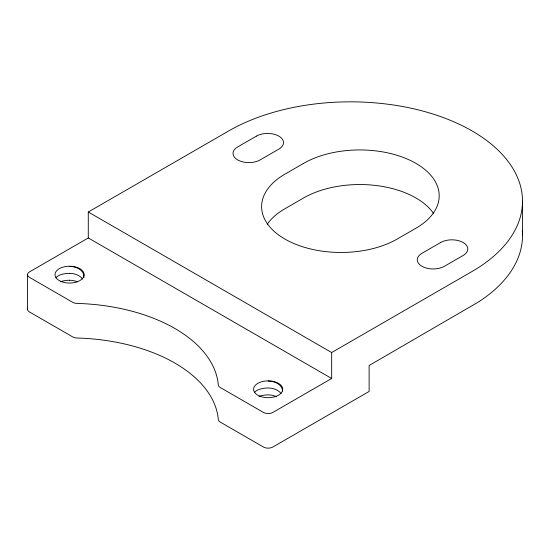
<?xml version="1.0" encoding="UTF-8"?>
<svg xmlns="http://www.w3.org/2000/svg" width="550" height="550" viewBox="0 0 550 550"><rect width="100%" height="100%" fill="white"/><g stroke="black" fill="none" stroke-linecap="round" stroke-linejoin="round"><path stroke-width="0.82" d="M88.282 212.011L228.704 130.941A172.102 99.364 0 0 1 472.092 130.941A172.102 99.364 0 0 1 472.092 271.466L331.671 352.536L88.282 212.011L88.282 237.958L29.439 271.927A6.621 3.822 0 0 0 29.439 277.337L72.676 302.294A6.538 3.774 0 0 0 77 303.407A148.933 85.986 0 0 1 218.309 384.952A6.628 3.822 0 0 0 220.234 387.489L263.471 412.452A6.621 3.822 0 0 0 272.827 412.452L331.671 378.476L331.671 352.536M88.282 237.958L331.671 378.476M522.5 201.204L522.5 235.579M27.5 274.629L27.5 309.224M27.727 308.234A6.621 3.822 0 0 0 29.439 311.926L72.676 336.889A6.538 3.774 0 0 0 77 337.996A148.933 85.986 0 0 1 218.309 419.54A6.628 3.822 0 0 0 220.234 422.077L263.471 447.04A6.621 3.822 0 0 0 272.827 447.04L369.119 391.449L369.119 365.502L478.294 302.067A172.102 99.364 0 0 0 522.266 230.374M433.538 213.4A79.434 45.863 0 0 0 303.593 197.966L284.873 208.773A79.434 45.863 0 0 0 267.259 224.208M281.132 393.697A14.403 9.955 0 0 0 268.146 387.984A14.403 6.497 0 0 0 254.499 392.466M276.574 396.811A14.403 9.955 0 0 0 268.146 394.9A14.403 6.497 0 0 0 259.009 396.392M268.146 381.067A14.403 9.955 0 0 1 282.501 391.016M69.568 273.336A14.403 9.955 0 0 1 82.548 279.049M69.568 280.252A14.403 9.955 0 0 1 77.248 281.806M83.896 276.994A14.403 9.955 0 0 1 83.806 277.619M69.568 266.42A14.403 9.955 0 0 1 83.923 276.368M60.424 281.744A14.403 6.497 0 0 1 69.568 280.246M55.914 277.819A14.403 6.497 0 0 1 69.568 273.329M256.396 136.125L237.676 146.933A15.888 9.171 0 0 0 237.676 159.906A15.888 9.171 0 0 0 260.143 159.906L278.864 149.098A15.888 9.171 0 0 0 278.864 136.125A15.888 9.171 0 0 0 256.396 136.125M303.593 163.371L284.873 174.185A79.434 45.863 0 0 0 284.873 239.037A79.434 45.863 0 0 0 397.203 239.037L415.931 228.229A79.434 45.863 0 0 0 415.931 163.371A79.434 45.863 0 0 0 303.593 163.371M440.66 242.509L421.939 253.316A15.888 9.171 0 0 0 421.939 266.289A15.888 9.171 0 0 0 444.407 266.289L463.127 255.482A15.888 9.171 0 0 0 463.127 242.509A15.888 9.171 0 0 0 440.66 242.509M61.896 281.786A14.561 8.408 0 0 0 84.123 274.904A14.561 8.408 0 0 0 62.686 267.231A14.561 8.408 0 0 0 61.896 281.786M260.473 396.433A14.561 8.408 0 0 0 282.7 389.551A14.561 8.408 0 0 0 261.264 381.879A14.561 8.408 0 0 0 260.473 396.433"/></g></svg>
